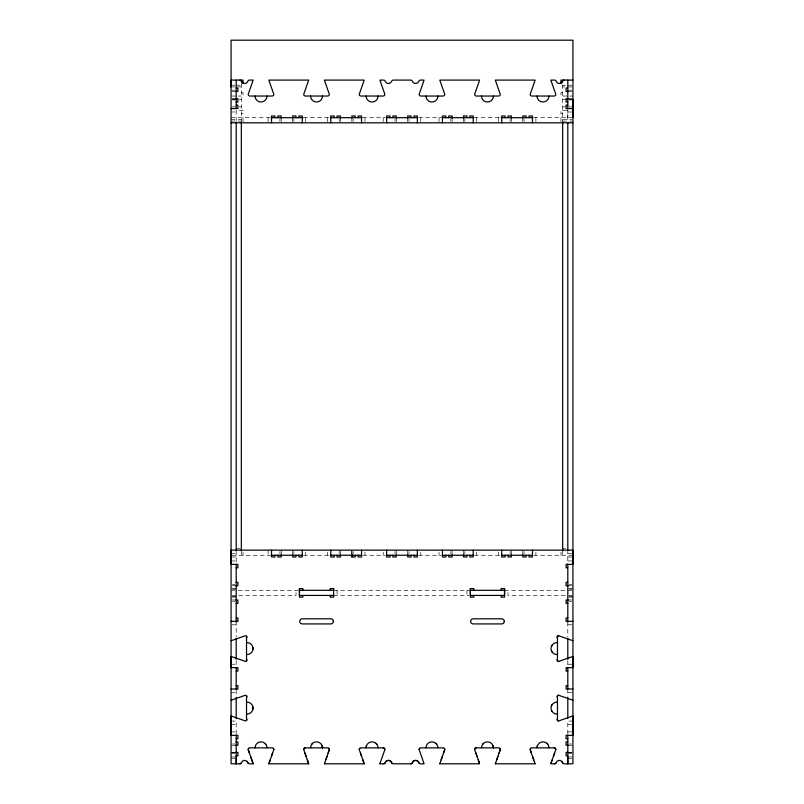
<?xml version="1.0" encoding="UTF-8"?>
<svg xmlns="http://www.w3.org/2000/svg" width="804" height="804" viewBox="0 0 804 804"><rect width="100%" height="100%" fill="white"/><g stroke="black" fill="none" stroke-linecap="round" stroke-linejoin="round"><path stroke-width="0.6" stroke-dasharray="4.02 3.01" d="M567.805 117.685L567.805 110.279M235.341 90.219L231.07 90.199M572.076 90.219L567.805 90.199M231.07 753.69L235.341 753.66M567.805 753.69L572.076 753.66M231.07 85.214L235.17 85.214M236.195 85.214L241.331 85.214M562.669 85.214L565.755 85.214M567.805 85.214L571.905 85.214M231.07 86.922L235.17 86.922M237.22 86.922L241.331 86.922M562.669 86.922L564.72 86.922M567.805 86.922L571.905 86.922M232.034 91.475L235.632 91.475M568.368 91.475L571.966 91.475M241.331 92.621L243.039 92.621L243.039 96.038L238.245 96.038M562.669 92.621L560.961 92.621L560.961 96.038L572.93 96.038M232.095 96.038L237.049 96.038M232.034 98.601L235.632 98.601M568.368 98.601L571.966 98.601M232.095 99.455L236.195 99.455M239.28 99.455L241.331 99.455M562.669 99.455L566.78 99.455M568.83 99.455L572.93 99.455M232.356 99.887L234.919 99.887M569.081 99.887L571.644 99.887M232.095 106.862L236.195 106.862M239.28 106.862L241.331 106.862M562.669 106.862L566.78 106.862M568.83 106.862L572.93 106.862M239.28 110.279L243.039 110.279L243.039 113.696L241.331 113.696M566.78 110.279L560.961 110.279L560.961 113.696L562.669 113.696M231.07 111.987L236.195 111.987M567.805 111.987L572.93 111.987M231.07 117.685L270.385 117.685M303.43 117.685L330.002 117.685M362.554 117.685L385.478 117.685M418.522 117.685L441.446 117.685M473.998 117.685L500.57 117.685M533.615 117.685L572.93 117.685M231.07 119.394L241.331 119.394M562.669 119.394L571.905 119.394M231.07 121.102L241.331 121.102M562.669 121.102L572.93 121.102M236.195 548.428L240.306 548.428M562.669 548.428L565.755 548.428M231.07 553.554L236.195 553.554M567.805 553.554L572.93 553.554M232.095 555.262L271.521 555.262M303.43 555.262L329.64 555.262M362.684 555.262L385.478 555.262M418.522 555.262L441.316 555.262M474.36 555.262L500.57 555.262M533.615 555.262L572.93 555.262M232.095 556.971L236.195 556.971M567.805 556.971L572.93 556.971M231.07 560.961L236.195 560.961M567.805 560.961L572.93 560.961M232.356 584.468L234.919 584.468M569.081 584.468L571.644 584.468M232.095 585.744L236.195 585.744M568.368 585.744L572.93 585.744M232.095 588.598L236.195 588.598M568.83 588.598L572.93 588.598M232.095 589.171L236.195 589.171M568.83 589.171L572.93 589.171M231.07 590.307L299.44 590.307M333.63 590.307L470.37 590.307M504.56 590.307L572.93 590.307M232.095 595.432L236.195 595.432M238.687 595.432L296.023 595.432L296.023 590.307M333.63 595.432L469.234 595.432M565.312 595.432L507.977 595.432L507.977 590.307M568.368 595.432L572.93 595.432M232.095 596.578L236.195 596.578M568.83 596.578L572.93 596.578M232.095 597.141L236.195 597.141M568.83 597.141L572.93 597.141M231.07 599.995L236.195 599.995M567.805 599.995L572.93 599.995M232.356 601.271L234.919 601.271M569.081 601.271L571.644 601.271M231.924 624.778L236.195 624.778M567.805 624.778L572.93 624.778M231.07 664.235L236.195 664.235M567.805 664.235L572.93 664.235M231.07 692.435L236.195 692.435M567.805 692.435L572.93 692.435M231.07 721.067L236.195 721.067L236.195 734.173M572.93 721.067L567.805 721.067L567.805 734.173M231.07 724.484L236.195 724.484M567.805 724.484L571.905 724.484M231.07 731.891L236.195 731.891M567.805 731.891L572.076 731.891M232.356 744.001L234.919 744.001M569.081 744.001L571.644 744.001M231.07 745.278L236.195 745.278M568.368 745.278L571.966 745.278M232.034 752.403L235.632 752.403M568.368 752.403L571.966 752.403M231.07 752.614L236.195 752.614M567.805 752.614L571.966 752.614M231.07 756.966L235.17 756.966M567.805 756.966L571.905 756.966M231.07 758.674L235.17 758.674M567.805 758.674L571.905 758.674M567.805 108.57L567.805 122.811M567.805 549.564L567.805 564.378M567.805 622.216L567.805 637.11M567.805 660.536L567.805 667.652M567.805 689.018L567.805 696.174M562.669 84.641L562.669 122.811M562.669 550.71L562.669 555.262M560.961 117.685L560.961 122.811M560.961 552.187L560.961 555.262M535.896 117.685L535.896 122.811M535.896 552.187L535.896 555.262M524.067 118.972L524.067 121.535M524.067 551.423L524.067 553.986M522.791 117.685L522.791 122.811M522.791 550.137L522.791 555.262M511.394 117.685L511.394 122.811M511.394 550.137L511.394 554.7M510.108 118.972L510.108 121.535M510.108 551.423L510.108 553.986M498.289 117.685L498.289 122.811M498.289 552.187L498.289 555.262M476.641 117.685L476.641 122.811M476.641 552.187L476.641 555.262M466.953 590.307L466.953 595.432M464.812 118.972L464.812 121.535M464.812 551.423L464.812 553.986M463.536 117.685L463.536 122.811M463.536 550.137L463.536 555.262M452.139 117.685L452.139 122.811M452.139 550.137L452.139 554.7M450.853 118.972L450.853 121.535M450.853 551.423L450.853 553.986M439.034 117.685L439.034 122.811M439.034 552.187L439.034 555.262M420.804 117.685L420.804 122.811M420.804 552.187L420.804 555.262M408.975 118.972L408.975 121.535M408.975 551.423L408.975 553.986M407.698 117.685L407.698 122.811M407.698 550.137L407.698 555.262M396.302 117.685L396.302 122.811M396.302 550.137L396.302 554.237M395.025 118.972L395.025 121.535M395.025 551.423L395.025 553.986M383.196 117.685L383.196 122.811M383.196 552.187L383.196 555.262M364.966 117.685L364.966 122.811M364.966 552.187L364.966 555.262M353.147 118.972L353.147 121.535M353.147 551.423L353.147 553.986M351.861 117.685L351.861 122.811M351.861 550.137L351.861 555.262M351.861 551.283L351.861 553.554M340.464 117.685L340.464 122.811M340.464 550.137L340.464 554.7M339.187 118.972L339.187 121.535M339.187 551.423L339.187 553.986M337.047 590.307L337.047 595.432M327.359 117.685L327.359 122.811M327.359 552.187L327.359 555.262M305.711 117.685L305.711 122.811M305.711 552.187L305.711 555.262M293.892 118.972L293.892 121.535M293.892 551.423L293.892 553.986M292.606 117.685L292.606 122.811M292.606 550.137L292.606 555.262M281.209 117.685L281.209 122.811M281.209 550.137L281.209 554.7M279.933 118.972L279.933 121.535M279.933 551.423L279.933 553.986M268.104 117.685L268.104 122.811M268.104 550.137L268.104 555.262M243.039 117.685L243.039 122.811M243.039 552.187L243.039 555.262M241.331 83.505L241.331 122.811M241.331 550.71L241.331 555.262M236.195 110.279L236.195 121.675M236.195 550.991L236.195 564.378M236.195 621.361L236.195 637.11M236.195 660.536L236.195 666.516M236.195 690.154L236.195 696.174"/><path stroke-width="1.21" d="M231.07 86.922L231.07 80.088L243.039 80.088L243.039 83.505M302.857 590.307L302.857 588.598L299.44 588.598L299.44 597.141L302.857 597.141L302.857 595.432M330.213 590.307L330.213 588.598L333.63 588.598L333.63 590.307L299.44 590.307M473.787 590.307L473.787 588.598L470.37 588.598L470.37 597.141L473.787 597.141L473.787 595.432M501.143 590.307L501.143 588.598L504.56 588.598L504.56 597.141L501.143 597.141L501.143 595.432M572.93 117.685L572.93 99.455M499.786 748.343L500.289 749.559L495.395 763.8L535.052 763.8L530.168 749.559A1.708 1.708 0 0 1 531.876 747.851L554.097 747.851A1.708 1.708 0 0 1 555.303 748.343L555.805 749.559L550.991 763.308A1.698 1.698 0 0 0 550.921 763.8L554.529 763.8A1.708 1.708 0 0 0 556.137 762.664A3.417 3.417 0 0 1 562.589 762.664A1.708 1.708 0 0 0 564.197 763.8L572.93 763.8L572.93 40.2L231.07 40.2L231.07 763.8L239.803 763.8A1.708 1.708 0 0 0 241.411 762.664A3.417 3.417 0 0 1 247.863 762.664A1.708 1.708 0 0 0 249.471 763.8L253.079 763.8A1.698 1.698 0 0 0 253.009 763.308L248.195 749.559L248.697 748.343M362.845 759.87L364.122 763.8L324.464 763.8L329.359 749.559L328.856 748.343M273.33 748.343L273.551 748.624A1.698 1.698 0 0 1 273.832 749.559L269.018 763.308A1.698 1.698 0 0 0 268.948 763.8L308.605 763.8A1.708 1.708 0 0 0 308.535 763.308L303.711 749.559L304.213 748.343A1.708 1.708 0 0 1 305.43 747.851L327.65 747.851A1.708 1.708 0 0 1 329.359 749.559L328.153 752.996M444.26 748.343L444.481 748.624A1.698 1.698 0 0 1 444.763 749.559L439.949 763.308A1.698 1.698 0 0 0 439.878 763.8L479.526 763.8A1.708 1.708 0 0 0 479.455 763.308L474.641 749.559L475.144 748.343A1.708 1.708 0 0 1 476.35 747.851L498.57 747.851A1.708 1.708 0 0 1 500.289 749.559L499.083 752.996M567.805 671.069L566.096 671.069L566.096 667.652L572.93 667.652L572.93 656.516A1.719 1.719 0 0 0 572.438 656.587L558.69 661.401A1.708 1.708 0 0 1 557.473 660.898L557.473 636.255A1.708 1.708 0 0 1 558.69 635.763L572.438 640.577A1.708 1.708 0 0 0 572.93 640.647M567.805 738.735L566.096 738.735L566.096 735.308L572.93 735.308L572.93 716.022A1.719 1.719 0 0 0 572.438 716.093L558.69 720.917A1.708 1.708 0 0 1 557.473 720.414L557.473 695.772A1.708 1.708 0 0 1 558.69 695.269L572.438 700.083A1.708 1.708 0 0 0 572.93 700.153M246.526 636.255L246.526 660.898M246.526 695.772L246.526 720.414M364.122 763.8A1.708 1.708 0 0 0 364.051 763.308L359.237 749.559L359.74 748.343M359.237 749.559A1.708 1.708 0 0 1 360.946 747.851L383.166 747.851A1.708 1.708 0 0 1 384.382 748.343L384.875 749.559L380.061 763.308A1.698 1.698 0 0 0 379.99 763.8L383.598 763.8A1.708 1.708 0 0 0 385.206 762.664A3.417 3.417 0 0 1 391.659 762.664A1.708 1.708 0 0 0 393.267 763.8L410.733 763.8A1.708 1.708 0 0 0 412.341 762.664A3.417 3.417 0 0 1 418.794 762.664A1.708 1.708 0 0 0 420.402 763.8L424.009 763.8A1.708 1.708 0 0 0 423.939 763.308L419.125 749.559L419.618 748.343M252.888 649.743L252.888 647.411M252.888 709.259L252.888 706.927M366.403 745.901L366.071 747.851A5.98 5.98 0 0 1 372.061 741.861A5.98 5.98 0 0 1 378.041 747.851M537.333 745.901L537.002 747.851A5.98 5.98 0 0 1 542.991 741.861A5.98 5.98 0 0 1 548.971 747.851M270.224 759.87L269.018 763.308A1.708 1.708 0 0 0 268.948 763.8M271.42 756.433L272.626 752.996M325.741 759.87L326.947 756.433M441.155 759.87L442.351 756.433M443.557 752.996L444.763 749.559A1.708 1.708 0 0 0 443.054 747.851L420.834 747.851A1.708 1.708 0 0 0 419.125 749.559M496.671 759.87L497.877 756.433M550.991 763.308L552.197 759.87M553.403 756.433L554.609 752.996M562.107 82.129L562.83 80.772M551.494 646.175L551.966 645.31M551.494 705.691L551.966 704.817M530.67 748.343L530.168 749.559L531.374 752.996M311.811 744.172L312.485 743.449M482.742 744.172L483.415 743.449M572.93 80.088L560.961 80.088L560.961 83.505M236.195 88.058L237.904 88.058L237.904 91.475L235.632 91.475M567.805 88.058L566.096 88.058L566.096 91.475L568.368 91.475M235.632 98.601L237.904 98.601L237.904 102.018L236.195 102.018M568.368 98.601L566.096 98.601L566.096 102.018L567.805 102.018M236.195 105.153L237.904 105.153L237.904 108.57L231.07 108.57M567.805 105.153L566.096 105.153L566.096 108.57L572.93 108.57M271.45 117.685L302.837 117.685M330.454 117.685L361.83 117.685M386.613 117.685L417.387 117.685M442.17 117.685L473.546 117.685M501.163 117.685L532.549 117.685M231.07 122.811L572.93 122.811M271.521 555.262L302.294 555.262M330.776 555.262L361.549 555.262M386.613 555.262L417.387 555.262M442.451 555.262L473.224 555.262M501.706 555.262L532.479 555.262M351.861 556.971L351.861 554.7L351.861 556.971L355.278 556.971L355.278 555.262M236.195 567.805L237.904 567.805L237.904 564.378L231.07 564.378L231.07 550.137L572.93 550.137L572.93 564.378L566.096 564.378L566.096 567.805L567.805 567.805M236.195 582.327L237.904 582.327L237.904 585.744L235.632 585.744M567.805 582.327L566.096 582.327L566.096 585.744L568.368 585.744M470.37 590.307L504.56 590.307M333.63 595.432L299.44 595.432L299.44 588.598M235.632 599.995L237.904 599.995L237.904 603.412L236.195 603.412M568.368 599.995L566.096 599.995L566.096 603.412L567.805 603.412M236.195 617.944L237.904 617.944L237.904 621.361L231.07 621.361M567.805 617.944L566.096 617.944L566.096 621.361L572.93 621.361M236.195 671.069L237.904 671.069L237.904 667.652L231.07 667.652L231.07 656.516A1.708 1.708 0 0 1 231.562 656.587L245.31 661.401A1.708 1.708 0 0 0 247.029 659.692M236.195 685.601L237.904 685.601L237.904 689.018L231.07 689.018M567.805 685.601L566.096 685.601L566.096 689.018L572.93 689.018M236.195 738.735L237.904 738.735L237.904 735.308L231.07 735.308L231.07 716.022A1.708 1.708 0 0 1 231.562 716.093L245.31 720.917A1.708 1.708 0 0 0 247.029 719.198M236.195 741.861L237.904 741.861L237.904 745.278L235.632 745.278M567.805 741.861L566.096 741.861L566.096 745.278L568.368 745.278M235.632 752.403L237.904 752.403L237.904 755.82L236.195 755.82L236.195 763.8L236.195 735.308M568.368 752.403L566.096 752.403L566.096 755.82L567.805 755.82L567.805 763.8L567.805 735.308M547.042 743.449L547.705 744.172M435.989 743.449L436.662 744.172M376.111 743.449L376.785 744.172M265.059 743.449L265.732 744.172M551.494 650.979L551.966 651.853M551.494 710.495L551.966 711.369M241.17 80.772L241.893 82.129M562.107 761.76L562.82 763.117M419.035 763.117L418.311 761.76A3.417 3.417 0 0 0 412.341 762.664A1.708 1.708 0 0 1 410.733 763.8M391.9 763.117L391.176 761.76A3.417 3.417 0 0 0 385.206 762.664A1.708 1.708 0 0 1 383.598 763.8M247.381 761.76L248.104 763.117M532.58 756.433L533.776 759.87M475.847 752.996L477.053 756.433M478.259 759.87L479.455 763.308M360.443 752.996L361.649 756.433M304.917 752.996L306.123 756.433M307.329 759.87L308.535 763.308A1.698 1.698 0 0 1 308.605 763.8M249.401 752.996L248.195 749.559A1.708 1.708 0 0 1 249.903 747.851L272.124 747.851A1.708 1.708 0 0 1 273.832 749.559M250.597 756.433L253.009 763.308A1.708 1.708 0 0 1 253.079 763.8M493.123 745.901L493.445 747.851A5.98 5.98 0 0 0 487.465 741.861A5.98 5.98 0 0 0 481.485 747.851M322.193 745.901L322.515 747.851A5.98 5.98 0 0 0 316.535 741.861A5.98 5.98 0 0 0 310.555 747.851M493.334 746.675L493.445 747.851M322.404 746.675L322.515 747.851M567.805 80.088L567.805 108.57M567.805 122.811L567.805 550.137M567.805 564.378L567.805 622.216M567.805 638.336L567.805 659.3M567.805 667.652L567.805 689.018M567.805 697.42L567.805 718.575M562.669 122.248L562.669 550.71M532.479 122.811L532.479 115.977L529.062 115.977L529.062 117.685M532.479 550.137L532.479 556.971L529.062 556.971L529.062 555.262M526.208 117.685L526.208 115.977L522.791 115.977L522.791 118.258M526.208 555.262L526.208 556.971L522.791 556.971L522.791 554.7M511.394 118.258L511.394 115.977L507.977 115.977L507.977 117.685M511.394 554.7L511.394 556.971L507.977 556.971L507.977 555.262M505.123 117.685L505.123 115.977L501.706 115.977L501.706 122.811M505.123 555.262L505.123 556.971L501.706 556.971L501.706 550.137M504.56 588.598L504.56 595.432L470.37 595.432L470.37 588.598M473.224 122.811L473.224 115.977L469.797 115.977L469.797 117.685M473.224 550.137L473.224 556.971L469.797 556.971L469.797 555.262M466.953 117.685L466.953 115.977L463.536 115.977L463.536 118.258M466.953 555.262L466.953 556.971L463.536 556.971L463.536 554.7M452.139 118.258L452.139 115.977L448.722 115.977L448.722 117.685M452.139 554.7L452.139 556.971L448.722 556.971L448.722 555.262M445.868 117.685L445.868 115.977L442.451 115.977L442.451 122.811M445.868 555.262L445.868 556.971L442.451 556.971L442.451 550.137M417.387 122.811L417.387 115.977L413.97 115.977L413.97 117.685M417.387 550.137L417.387 556.971L413.97 556.971L413.97 555.262M411.115 117.685L411.115 115.977L407.698 115.977L407.698 118.258M411.115 555.262L411.115 556.971L407.698 556.971L407.698 554.7M396.302 118.258L396.302 115.977L392.885 115.977L392.885 117.685M396.302 554.7L396.302 556.971L392.885 556.971L392.885 555.262M390.03 117.685L390.03 115.977L386.613 115.977L386.613 122.811M390.03 555.262L390.03 556.971L386.613 556.971L386.613 550.137M361.549 122.811L361.549 115.977L358.132 115.977L358.132 117.685M361.549 550.137L361.549 556.971L358.132 556.971L358.132 555.262M355.278 117.685L355.278 115.977L351.861 115.977L351.861 118.258M340.464 118.258L340.464 115.977L337.047 115.977L337.047 117.685M340.464 554.7L340.464 556.971L337.047 556.971L337.047 555.262M334.203 117.685L334.203 115.977L330.776 115.977L330.776 122.811M334.203 555.262L334.203 556.971L330.776 556.971L330.776 550.137M333.63 588.598L333.63 597.141L330.213 597.141L330.213 595.432M302.294 122.811L302.294 115.977L298.877 115.977L298.877 117.685M302.294 550.137L302.294 556.971L298.877 556.971L298.877 555.262M296.023 117.685L296.023 115.977L292.606 115.977L292.606 118.258M296.023 555.262L296.023 556.971L292.606 556.971L292.606 554.7M281.209 118.258L281.209 115.977L277.792 115.977L277.792 117.685M281.209 554.7L281.209 556.971L277.792 556.971L277.792 555.262M274.938 117.685L274.938 115.977L271.521 115.977L271.521 122.811M274.948 555.262L274.948 556.971L271.521 556.971L271.521 550.137M241.331 122.248L241.331 550.71M236.195 80.088L236.195 108.57M236.195 122.811L236.195 550.137M236.195 564.378L236.195 622.216M236.195 638.336L236.195 659.3M236.195 667.652L236.195 689.018M236.195 697.42L236.195 718.575M556.971 714.073A5.98 5.98 0 0 1 550.991 708.093A5.98 5.98 0 0 1 556.971 702.113M247.029 702.113A5.98 5.98 0 0 1 253.009 708.093A5.98 5.98 0 0 1 247.029 714.073M247.029 696.978A1.708 1.708 0 0 0 245.31 695.269L231.562 700.083A1.719 1.719 0 0 1 231.07 700.153M247.029 642.597A5.98 5.98 0 0 1 253.009 648.577A5.98 5.98 0 0 1 247.029 654.556M247.029 637.471A1.708 1.708 0 0 0 245.31 635.763L231.562 640.577A1.719 1.719 0 0 1 231.07 640.647M556.971 654.556A5.98 5.98 0 0 1 550.991 648.577A5.98 5.98 0 0 1 556.971 642.597M241.411 762.664A1.708 1.708 0 0 1 239.803 763.8M425.959 747.851A5.98 5.98 0 0 1 431.939 741.861A5.98 5.98 0 0 1 437.919 747.851M255.029 747.851A5.98 5.98 0 0 1 261.009 741.861A5.98 5.98 0 0 1 266.998 747.851M558.69 720.917A1.708 1.708 0 0 1 556.971 719.198M556.971 696.978A1.708 1.708 0 0 1 558.69 695.269M558.69 661.401A1.708 1.708 0 0 1 556.971 659.692M556.971 637.471A1.708 1.708 0 0 1 558.69 635.763M383.166 747.851A1.708 1.708 0 0 1 384.875 749.559M379.99 763.8A1.708 1.708 0 0 1 380.061 763.308M439.878 763.8A1.708 1.708 0 0 1 439.949 763.308M474.641 749.559A1.708 1.708 0 0 1 476.35 747.851M495.395 763.8A1.708 1.708 0 0 1 495.465 763.308M534.982 763.308A1.708 1.708 0 0 1 535.052 763.8M554.097 747.851A1.708 1.708 0 0 1 555.805 749.559M556.137 762.664A1.708 1.708 0 0 1 554.529 763.8M303.711 749.559A1.708 1.708 0 0 1 305.43 747.851M324.474 763.8A1.708 1.708 0 0 1 324.545 763.308M437.919 96.038A5.98 5.98 0 0 1 431.939 102.018A5.98 5.98 0 0 1 425.959 96.038M493.445 96.038A5.98 5.98 0 0 1 487.465 102.018A5.98 5.98 0 0 1 481.485 96.038M548.971 96.038A5.98 5.98 0 0 1 542.991 102.018A5.98 5.98 0 0 1 537.002 96.038M564.197 80.088A1.708 1.708 0 0 0 562.589 81.224A3.417 3.417 0 0 1 556.137 81.224A1.708 1.708 0 0 0 554.529 80.088L550.921 80.088A1.708 1.708 0 0 0 550.991 80.571L555.805 94.329A1.708 1.708 0 0 1 554.097 96.038L531.876 96.038A1.708 1.708 0 0 1 530.168 94.329L534.982 80.571A1.708 1.708 0 0 0 535.052 80.088L495.395 80.088A1.708 1.708 0 0 0 495.465 80.571L500.289 94.329A1.708 1.708 0 0 1 498.57 96.038L476.35 96.038A1.708 1.708 0 0 1 474.641 94.329L479.455 80.571A1.708 1.708 0 0 0 479.526 80.088L439.878 80.088A1.708 1.708 0 0 0 439.949 80.571L444.763 94.329A1.708 1.708 0 0 1 443.054 96.038L420.834 96.038A1.708 1.708 0 0 1 419.125 94.329L423.939 80.571A1.708 1.708 0 0 0 424.009 80.088L420.402 80.088A1.708 1.708 0 0 0 418.794 81.224A3.417 3.417 0 0 1 412.341 81.224A1.708 1.708 0 0 0 410.733 80.088L393.267 80.088A1.708 1.708 0 0 0 391.659 81.224A3.417 3.417 0 0 1 385.206 81.224A1.708 1.708 0 0 0 383.598 80.088L379.99 80.088A1.708 1.708 0 0 0 380.061 80.571L384.875 94.329A1.708 1.708 0 0 1 383.166 96.038L360.946 96.038A1.708 1.708 0 0 1 359.237 94.329L364.051 80.571A1.708 1.708 0 0 0 364.122 80.088L324.474 80.088A1.708 1.708 0 0 0 324.545 80.571L329.359 94.329A1.708 1.708 0 0 1 327.65 96.038L305.43 96.038A1.708 1.708 0 0 1 303.711 94.329L308.535 80.571A1.708 1.708 0 0 0 308.605 80.088L268.948 80.088A1.708 1.708 0 0 0 269.018 80.571L273.832 94.329A1.708 1.708 0 0 1 272.124 96.038L249.903 96.038A1.708 1.708 0 0 1 248.195 94.329L253.009 80.571A1.708 1.708 0 0 0 253.079 80.088L249.471 80.088A1.708 1.708 0 0 0 248.104 80.772L247.381 82.129A3.417 3.417 0 0 1 241.411 81.224A1.708 1.708 0 0 0 239.803 80.088M266.998 96.038A5.98 5.98 0 0 1 261.009 102.018A5.98 5.98 0 0 1 255.029 96.038M322.515 96.038A5.98 5.98 0 0 1 316.535 102.018A5.98 5.98 0 0 1 310.555 96.038M378.041 96.038A5.98 5.98 0 0 1 372.061 102.018A5.98 5.98 0 0 1 366.081 96.038M333.348 621.361L333.298 621.864A2.573 2.573 0 0 1 330.776 623.924L302.294 623.924A2.563 2.563 0 0 1 299.731 621.361A2.563 2.563 0 0 1 302.294 618.799L330.776 618.799A2.573 2.573 0 0 1 333.298 620.859L333.348 621.361M504.269 621.361L504.229 621.864A2.573 2.573 0 0 1 501.706 623.924L473.224 623.924A2.563 2.563 0 0 1 470.662 621.361A2.563 2.563 0 0 1 473.224 618.799L501.706 618.799A2.573 2.573 0 0 1 504.219 620.859L504.269 621.361"/></g></svg>
